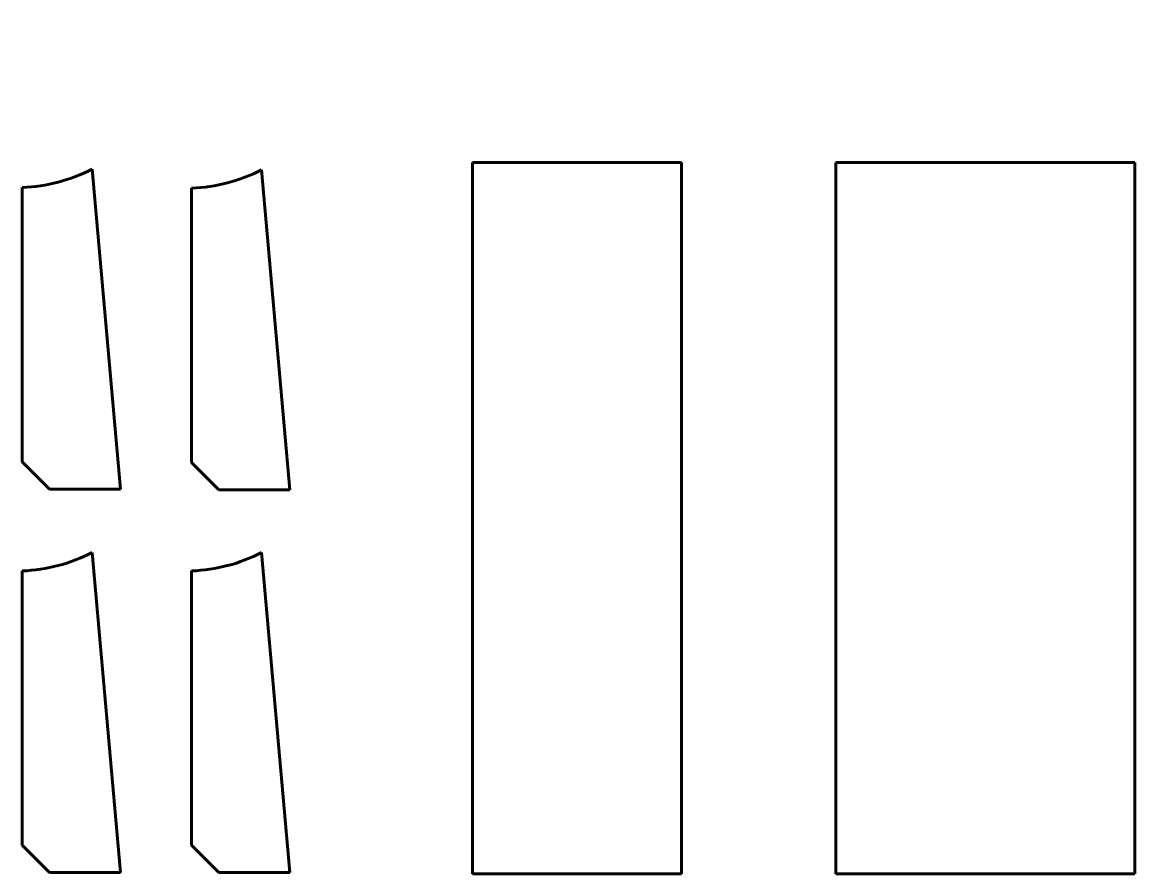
# Model space of a CAD drawing. Header units: millimetres. Extents: x -255 to 277, y -19 to 388.
import ezdxf

# ---------------------------------------------------------------- set-up
doc = ezdxf.new("R2010")
doc.units = ezdxf.units.MM
doc.linetypes.add('K5LT_BASIC', pattern=[0])

# ---------------------------------------------------------------- blocks, each defined once
blk = doc.blocks.new('U0')
at = {"color": 150, "linetype": 'K5LT_BASIC', "lineweight": 60}
for p, q in [((60.3125, 320.95), (-39.6875, 320.95)), ((-39.6875, 320.95), (-39.6875, -19.05)), ((60.3125, -19.05), (60.3125, 320.95)), ((-39.6875, -19.05), (60.3125, -19.05))]:
    blk.add_line(p, q, dxfattribs=at)
blk = doc.blocks.new('U1')
at = {"color": 150, "linetype": 'K5LT_BASIC', "lineweight": 60}
for p, q in [((277.04, 320.95), (134.04, 320.95)), ((134.04, 320.95), (134.04, -19.05)), ((277.04, -19.05), (277.04, 320.95)), ((134.04, -19.05), (277.04, -19.05))]:
    blk.add_line(p, q, dxfattribs=at)

msp = doc.modelspace()

# ---------------------------------------------------------------- linework, layer by layer
at = {"color": 150, "linetype": 'K5LT_BASIC', "lineweight": 60}
for p, q in [((-221.53, 317.83), (-207.98, 164.83)), ((-140.53, 317.54), (-126.98, 164.54)), ((-254.98, 309.04), (-254.98, 177.83)), ((-173.98, 308.75), (-173.98, 177.54)), ((-254.98, 177.83), (-241.98, 164.83)), ((-173.98, 177.54), (-160.98, 164.54)), ((-241.98, 164.83), (-207.98, 164.83)), ((-160.98, 164.54), (-126.98, 164.54)), ((-221.53, 134.54), (-207.98, -18.46)), ((-140.53, 134.54), (-126.98, -18.46)), ((-254.98, 125.75), (-254.98, -5.46)), ((-173.98, 125.75), (-173.98, -5.46)), ((-254.98, -5.46), (-241.98, -18.46)), ((-173.98, -5.46), (-160.98, -18.46)), ((-241.98, -18.46), (-207.98, -18.46)), ((-160.98, -18.46), (-126.98, -18.46))]:
    msp.add_line(p, q, dxfattribs=at)
for centre in [(-257.98, 388.48), (-176.98, 388.19), (-257.98, 205.19), (-176.98, 205.19)]:
    msp.add_arc(centre, 79.5, 272.1626, 297.2939, dxfattribs=at)

# ---------------------------------------------------------------- block references
for name in ['U0', 'U1']:
    msp.add_blockref(name, (0, 0))

doc.saveas('drawing.dxf')
